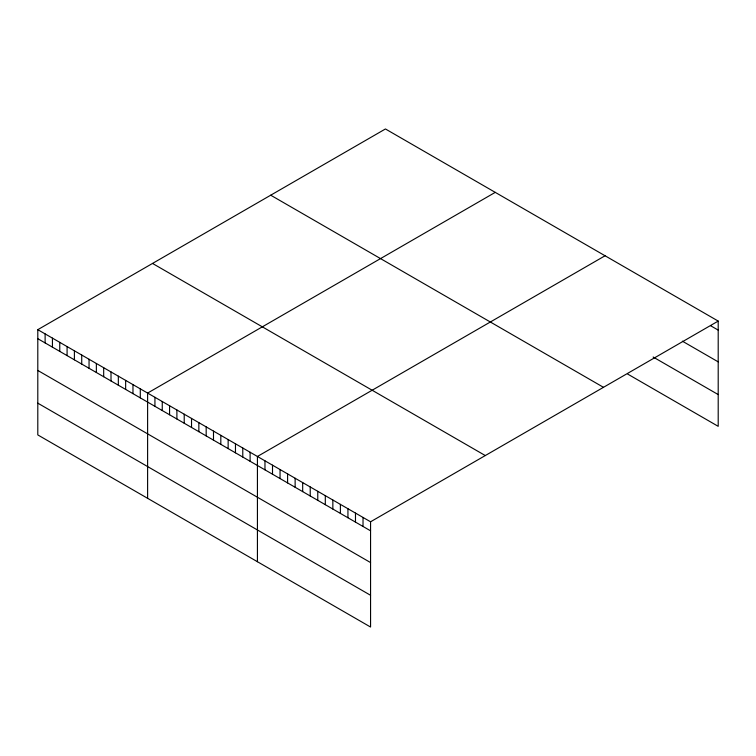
<?xml version="1.0" encoding="UTF-8"?>
<svg xmlns="http://www.w3.org/2000/svg" width="756" height="756" viewBox="0 0 756 756"><rect width="100%" height="100%" fill="white"/><g stroke="black" fill="none" stroke-linecap="round" stroke-linejoin="round"><path stroke-width="1.13" d="M37.8 329.673L370.563 521.791L370.563 627.036L37.8 434.917L37.8 329.673L385.437 128.964L718.2 321.083L718.2 426.327L627.688 374.069M495.246 192.364L147.609 393.073L147.609 498.317M605.065 255.764L257.427 456.473L257.427 561.717M370.563 521.791L718.2 321.083M710.659 325.751L718.2 330.107M682.375 341.173L718.2 361.859M653.146 357.021L718.2 394.575M270.714 195.199L603.477 387.318M152.523 263.438L485.286 455.556M37.8 338.697L370.563 530.816M37.8 370.449L370.563 562.568M37.8 403.165L370.563 595.284M363.022 517.435L363.022 526.46M355.481 513.078L355.481 522.103M347.94 508.722L347.94 517.747M340.389 504.375L340.389 513.39M332.848 500.018L332.848 509.043M325.307 495.662L325.307 504.687M317.766 491.305L317.766 500.33M310.225 486.949L310.225 495.974M302.683 482.602L302.683 491.617M295.133 478.246L295.133 487.261M287.592 473.889L287.592 482.914M280.051 469.533L280.051 478.557M272.51 465.176L272.51 474.201M264.969 460.82L264.969 469.845M250.104 452.239L250.104 461.264M242.78 448.015L242.78 457.04M235.466 443.791L235.466 452.816M228.142 439.567L228.142 448.582M220.818 435.333L220.818 444.358M213.494 431.109L213.494 440.134M206.18 426.885L206.18 435.91M198.856 422.661L198.856 431.676M191.533 418.427L191.533 427.452M184.218 414.203L184.218 423.228M176.895 409.979L176.895 418.994M169.571 405.745L169.571 414.77M162.256 401.521L162.256 410.546M154.933 397.297L154.933 406.322M140.295 388.839L140.295 397.864M132.971 384.615L132.971 393.64M125.647 380.391L125.647 389.416M118.333 376.167L118.333 385.182M111.009 371.933L111.009 380.958M103.685 367.709L103.685 376.734M96.362 363.485L96.362 372.51M89.047 359.261L89.047 368.276M81.724 355.027L81.724 364.052M74.4 350.803L74.4 359.828M67.086 346.579L67.086 355.603M59.762 342.355L59.762 351.37M52.438 338.121L52.438 347.146M45.124 333.897L45.124 342.922"/></g></svg>
